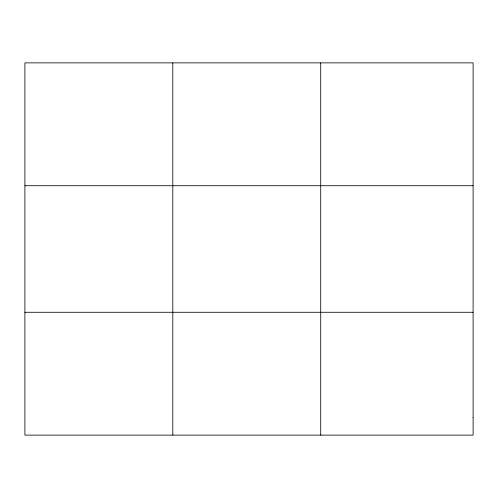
<?xml version="1.0" encoding="UTF-8"?>
<svg xmlns="http://www.w3.org/2000/svg" width="498" height="498" viewBox="0 0 498 498"><rect width="100%" height="100%" fill="white"/><g stroke="black" fill="none" stroke-linecap="round" stroke-linejoin="round"><path stroke-width="0.75" d="M172.806 62.873L172.806 435.128M320.712 62.873L320.712 435.128M24.9 185.717L473.1 185.717M24.9 312.283L473.1 312.283M473.1 417.579L473.1 435.128L24.9 435.128L24.9 62.873L473.1 62.873L473.1 417.579"/></g></svg>
